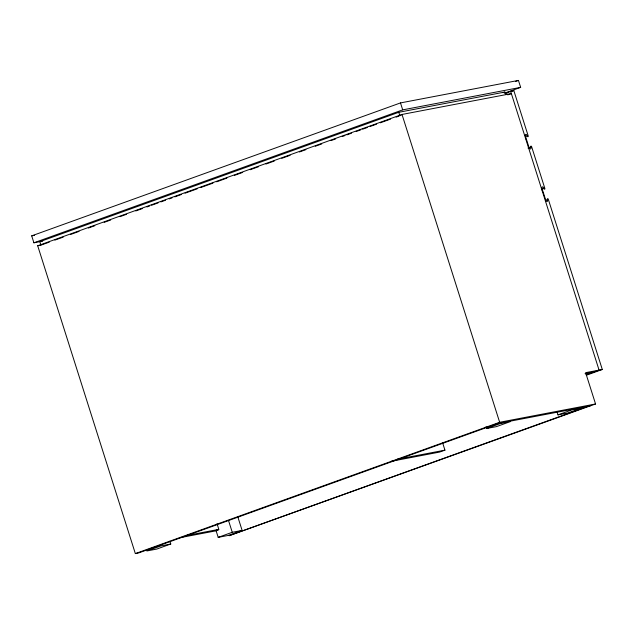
<?xml version="1.0" encoding="UTF-8"?>
<svg xmlns="http://www.w3.org/2000/svg" width="634" height="634" viewBox="0 0 634 634"><rect width="100%" height="100%" fill="white"/><g stroke="black" fill="none" stroke-linecap="round" stroke-linejoin="round"><path stroke-width="0.95" d="M399.848 115.776L402.004 114.453L511.361 93.594L507.771 94.886M135.343 553.585L499.655 422.276L402.004 114.453L37.699 245.77L135.343 553.585L138.569 552.975L497.492 423.599L499.655 422.276L595.556 403.977L585.626 372.673L602.3 369.495L548.347 199.409A0.911 0.452 70.2 0 0 547.625 198.624A0.911 0.452 70.2 0 0 547.451 199.583A1.831 0.903 70.2 0 1 547.102 201.493A1.831 0.903 70.2 0 1 545.66 199.924L542.902 191.23L542.363 191.333M42.716 241.118L33.903 242.798L31.7 235.848L400.49 102.914L518.446 80.415L520.657 87.365L504.822 93.079M33.903 242.798L402.701 109.872L520.657 87.365M505.663 94.561L504.87 92.057L398.746 112.297L39.823 241.673L40.885 245.009M40.925 245.152L49.294 242.133M54.873 240.12L63.241 237.108M70.683 234.429L79.052 231.41M88.348 228.058L94.854 225.712M104.158 222.36L110.665 220.014M119.961 216.662L126.475 214.316M135.771 210.963L142.278 208.618M146.929 206.946L149.719 205.939M151.581 205.265L158.088 202.92M160.877 201.913L165.529 200.241M169.246 198.902L172.036 197.895M174.826 196.889L181.332 194.543M185.057 193.204L197.142 188.845M200.859 187.505L212.945 183.147M216.669 181.807L226.893 178.114M234.334 175.436L242.703 172.416M250.145 169.738L258.513 166.726M265.947 164.04L274.316 161.028M281.758 158.341L290.126 155.33M299.422 151.978L305.937 149.632M315.233 146.28L321.739 143.934M331.043 140.582L335.687 138.901M342.202 136.556L344.991 135.549M346.846 134.883L351.498 133.203M356.142 131.531L360.794 129.851M362.656 129.185L367.3 127.505M370.09 126.499L376.604 124.153M380.321 122.814L390.552 119.129M396.131 117.116L398.921 116.109M515.656 81.421L518.446 80.415M503.008 92.722L504.87 92.057M505.013 93.166L513.809 90.543L528.154 135.755A0.911 0.452 70.2 0 1 527.979 136.714A0.911 0.452 70.2 0 1 527.258 135.93A1.831 0.903 70.2 0 0 525.808 134.36A1.831 0.903 70.2 0 0 525.467 136.27L526.014 138.014L525.483 138.117M505.449 93.555L508.238 92.548M511.028 91.55L513.809 90.543M525.404 136.603L527.258 135.93M528.003 148.063L530.793 147.064A0.911 0.452 70.2 0 1 530.959 146.105A0.911 0.452 70.2 0 1 531.688 146.89L544.812 188.282A0.911 0.452 70.2 0 1 544.646 189.233A0.911 0.452 70.2 0 1 543.917 188.449A1.831 0.903 70.2 0 0 542.474 186.879A1.831 0.903 70.2 0 0 542.125 188.789L542.68 190.533L542.141 190.636M542.062 189.122L543.917 188.449M545.589 200.249L547.451 199.583M586.07 374.797L599.075 370.113L510.584 91.161M586.505 375.185L602.3 369.495M486.635 428.489L500.686 423.417L510.552 421.539L496.493 426.611L486.635 428.489L486.048 426.65M170.768 544.012L156.709 549.084L146.85 550.962L160.909 545.898L170.768 544.012L169.896 541.254M237.742 516.615L242.117 530.404L228.058 535.468L218.199 537.355L215.988 530.396L218.833 529.374L217.042 523.739M442.564 442.659L444.941 450.156L439.552 452.09L390.996 461.354M218.199 537.355L232.258 532.283L242.117 530.404M557.975 414.874L572.034 409.81L581.893 407.931L567.834 412.996L557.975 414.874L557.104 412.124M588.027 406.331L229.104 535.706L595.556 403.977M525.697 138.806L526.236 138.703L528.994 147.405A1.831 0.903 70.2 0 0 530.444 148.974A1.831 0.903 70.2 0 0 530.793 147.064M31.7 235.848L34.601 235.293M37.699 245.77L40.116 245.303M585.047 373.695L593.686 372.047M586.474 374.337L588.304 373.989M497.492 423.599L590.175 405.919M397.352 459.23L444.941 450.156M185.659 535.698L218.682 529.398M215.988 530.396L218.682 529.881M179.303 537.822L216.21 530.785M400.49 102.914L402.701 109.872M398.746 112.297L399.8 115.642M228.462 520.332L232.258 532.283"/></g></svg>
